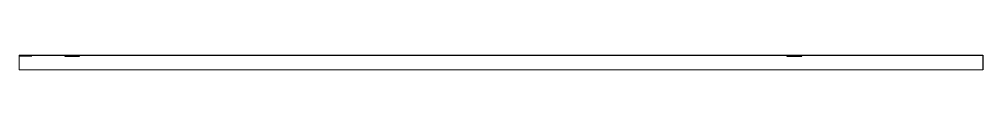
# Paper-space layout 'Layout1' of a CAD drawing. Header units: millimetres. Extents: x 0 to 257, y 96 to 99.
# The model-space entities are those that its viewports show. They can reach past a viewport. Long polylines and large blocks are cut down to what shows.
import ezdxf

# ---------------------------------------------------------------- set-up
doc = ezdxf.new("R2010")
doc.units = ezdxf.units.MM
doc.header["$LTSCALE"] = 10
doc.layers.add('MEMBERS', color=5, linetype='Continuous')

msp = doc.modelspace()

# ---------------------------------------------------------------- linework, layer by layer
at = {"layer": 'MEMBERS', "color": 3, "linetype": 'Continuous'}
for p, q in [((0, -90), (0, 85)), ((0, 85), (158, 85)), ((158, 85), (158, 90)), ((158, 90), (566, 90)), ((566, 90), (566, 80)), ((566, 80), (750, 80)), ((750, 80), (750, 90)), ((750, 90), (7612, 90)), ((7612, 90), (9541, 90)), ((9541, 90), (9541, 80)), ((9541, 80), (9725, 80)), ((9725, 80), (9725, 90)), ((9725, 90), (11974, 90)), ((11974, 90), (11974, -90)), ((11974, -90), (0, -90))]:
    msp.add_line(p, q, dxfattribs=at)

psp = doc.layouts.get("Layout1")

# ---------------------------------------------------------------- viewports
at = {"layer": '0'}
psp.add_viewport(center=(128.5, 97.5), size=(257, 3.8645), view_center_point=(5987.11, 0.03), view_height=180.05562, dxfattribs=at)

doc.saveas('drawing.dxf')
